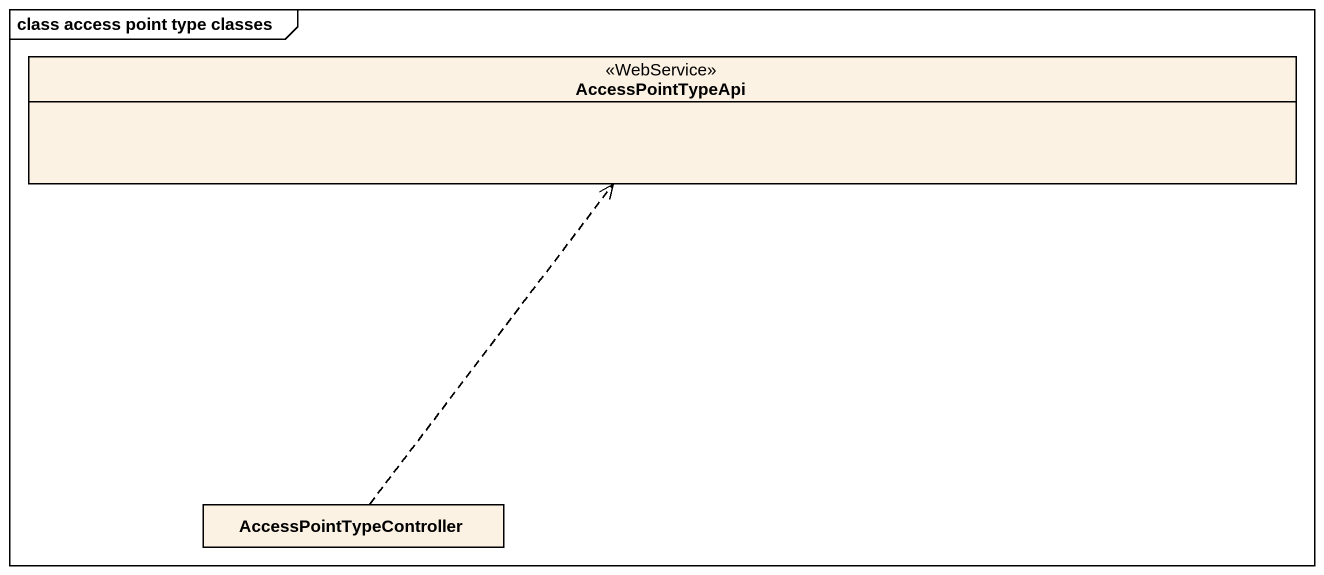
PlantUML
@startuml
mainframe class access point type classes
hide circle
hide empty members
class AccessPointTypeApi <<WebService>>
class AccessPointTypeController
AccessPointTypeController .up.> AccessPointTypeApi
@enduml
